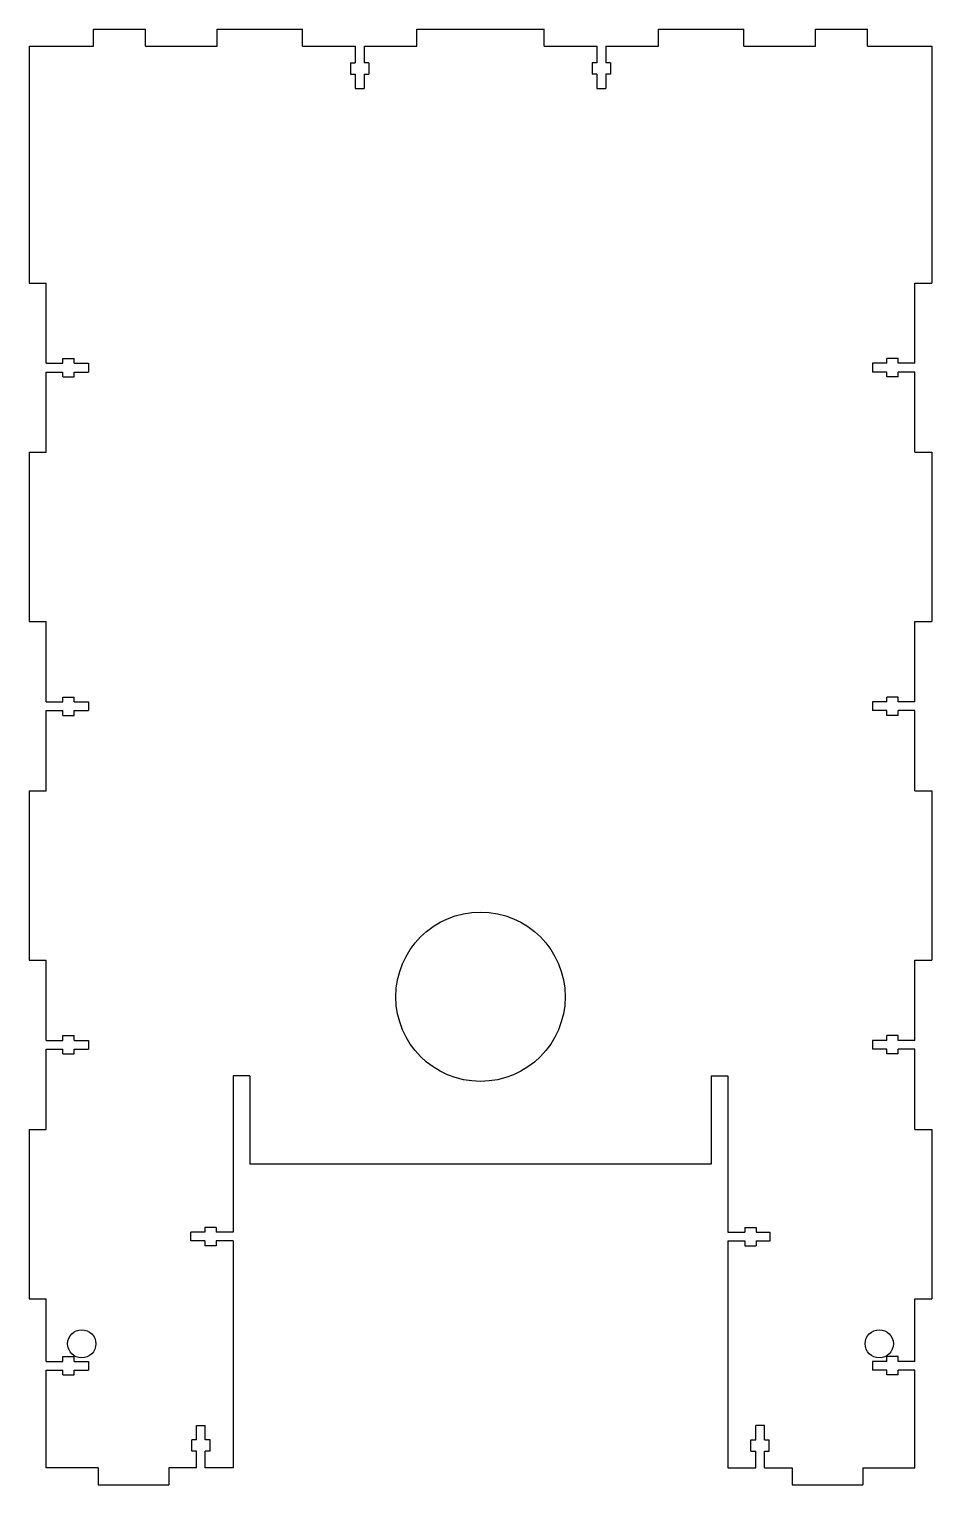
# Model space of a CAD drawing. Extents: x -160 to 160, y -510 to 6.
import ezdxf

# ---------------------------------------------------------------- set-up
doc = ezdxf.new("R2010")
doc.units = 0
doc.header["$MEASUREMENT"] = 0
doc.layers.add('VISIBLE', color=7, linetype='CONTINUOUS')

msp = doc.modelspace()

# ---------------------------------------------------------------- linework, layer by layer
at = {"layer": 'VISIBLE'}
for p, q in [((-137.22, 6), (-118.76, 6)), ((-137.22, 0), (-137.22, 6)), ((-118.76, 0), (-118.76, 6)), ((-93.3, 6), (-63.09, 6)), ((-93.3, 0), (-93.3, 6)), ((-63.09, 0), (-63.09, 6)), ((-22.6, 6), (22.6, 6)), ((-22.6, 0), (-22.6, 6)), ((22.6, 0), (22.6, 6)), ((63.09, 6), (93.3, 6)), ((63.09, 0), (63.09, 6)), ((93.3, 0), (93.3, 6)), ((118.76, 6), (137.22, 6)), ((118.76, 0), (118.76, 6)), ((137.22, 0), (137.22, 6)), ((-160, 0), (-137.22, 0)), ((-160, 0), (-160, -84)), ((-118.76, 0), (-93.3, 0)), ((-63.09, 0), (-44.39, 0)), ((-44.39, 0), (-44.39, -6)), ((-41.29, 0), (-22.6, 0)), ((-41.29, 0), (-41.29, -6)), ((22.6, 0), (41.29, 0)), ((41.29, 0), (41.29, -6)), ((44.39, 0), (63.09, 0)), ((44.39, 0), (44.39, -6)), ((93.3, 0), (118.76, 0)), ((137.22, 0), (160, 0)), ((160, 0), (160, -84)), ((-46.09, -6), (-46.09, -10)), ((-46.09, -6), (-44.39, -6)), ((-46.09, -10), (-44.39, -10)), ((-44.39, -10), (-44.39, -15)), ((-39.59, -6), (-41.29, -6)), ((-41.29, -10), (-39.59, -10)), ((-41.29, -10), (-41.29, -15)), ((-39.59, -6), (-39.59, -10)), ((39.59, -6), (39.59, -10)), ((41.29, -6), (39.59, -6)), ((41.29, -10), (39.59, -10)), ((41.29, -10), (41.29, -15)), ((46.09, -6), (44.39, -6)), ((46.09, -10), (44.39, -10)), ((44.39, -10), (44.39, -15)), ((46.09, -6), (46.09, -10)), ((-44.39, -15), (-41.29, -15)), ((41.29, -15), (44.39, -15)), ((-160, -84), (-154, -84)), ((-154, -112.45), (-154, -84)), ((154, -112.45), (154, -84)), ((154, -84), (160, -84)), ((-154, -112.45), (-148, -112.45)), ((-148, -112.45), (-148, -110.75)), ((-148, -110.75), (-144, -110.75)), ((-144, -112.45), (-144, -110.75)), ((-144, -112.45), (-139, -112.45)), ((-139, -112.45), (-139, -115.55)), ((139, -112.45), (139, -115.55)), ((144, -112.45), (139, -112.45)), ((144, -112.45), (144, -110.75)), ((148, -110.75), (144, -110.75)), ((148, -112.45), (148, -110.75)), ((154, -112.45), (148, -112.45)), ((-154, -115.55), (-148, -115.55)), ((-154, -144), (-154, -115.55)), ((-148, -117.25), (-148, -115.55)), ((-148, -117.25), (-144, -117.25)), ((-144, -115.55), (-139, -115.55)), ((-144, -117.25), (-144, -115.55)), ((144, -115.55), (139, -115.55)), ((144, -117.25), (144, -115.55)), ((148, -117.25), (144, -117.25)), ((154, -115.55), (148, -115.55)), ((148, -117.25), (148, -115.55)), ((154, -144), (154, -115.55)), ((-160, -144), (-154, -144)), ((-160, -144), (-160, -204)), ((154, -144), (160, -144)), ((160, -144), (160, -204)), ((-160, -204), (-154, -204)), ((-154, -232.45), (-154, -204)), ((154, -232.45), (154, -204)), ((154, -204), (160, -204)), ((-148, -232.45), (-148, -230.75)), ((-148, -230.75), (-144, -230.75)), ((-144, -232.45), (-144, -230.75)), ((144, -232.45), (144, -230.75)), ((148, -230.75), (144, -230.75)), ((148, -232.45), (148, -230.75)), ((-154, -232.45), (-148, -232.45)), ((-154, -235.55), (-148, -235.55)), ((-154, -264), (-154, -235.55)), ((-148, -237.25), (-148, -235.55)), ((-148, -237.25), (-144, -237.25)), ((-144, -232.45), (-139, -232.45)), ((-144, -235.55), (-139, -235.55)), ((-144, -237.25), (-144, -235.55)), ((-139, -232.45), (-139, -235.55)), ((139, -232.45), (139, -235.55)), ((144, -232.45), (139, -232.45)), ((144, -235.55), (139, -235.55)), ((144, -237.25), (144, -235.55)), ((148, -237.25), (144, -237.25)), ((154, -232.45), (148, -232.45)), ((154, -235.55), (148, -235.55)), ((148, -237.25), (148, -235.55)), ((154, -264), (154, -235.55)), ((-160, -264), (-154, -264)), ((-160, -264), (-160, -324)), ((154, -264), (160, -264)), ((160, -264), (160, -324)), ((-160, -324), (-154, -324)), ((-154, -352.45), (-154, -324)), ((154, -352.45), (154, -324)), ((154, -324), (160, -324)), ((-148, -352.45), (-148, -350.75)), ((-148, -350.75), (-144, -350.75)), ((-144, -352.45), (-144, -350.75)), ((144, -352.45), (144, -350.75)), ((148, -350.75), (144, -350.75)), ((148, -352.45), (148, -350.75)), ((-154, -352.45), (-148, -352.45)), ((-154, -355.55), (-148, -355.55)), ((-154, -384), (-154, -355.55)), ((-148, -357.25), (-148, -355.55)), ((-144, -352.45), (-139, -352.45)), ((-144, -355.55), (-139, -355.55)), ((-144, -357.25), (-144, -355.55)), ((-139, -352.45), (-139, -355.55)), ((139, -352.45), (139, -355.55)), ((144, -352.45), (139, -352.45)), ((144, -355.55), (139, -355.55)), ((144, -357.25), (144, -355.55)), ((154, -352.45), (148, -352.45)), ((154, -355.55), (148, -355.55)), ((148, -357.25), (148, -355.55)), ((154, -384), (154, -355.55)), ((-148, -357.25), (-144, -357.25)), ((148, -357.25), (144, -357.25)), ((-87.72, -365), (-87.72, -420.45)), ((-81.72, -365), (-87.72, -365)), ((-81.72, -365), (-81.72, -396.37)), ((81.72, -365), (81.72, -396.37)), ((81.72, -365), (87.72, -365)), ((87.72, -365), (87.72, -420.45)), ((-160, -384), (-154, -384)), ((-160, -384), (-160, -444)), ((154, -384), (160, -384)), ((160, -384), (160, -444)), ((81.72, -396.37), (-81.72, -396.37)), ((-102.72, -423.55), (-102.72, -420.45)), ((-97.72, -420.45), (-102.72, -420.45)), ((-97.72, -418.75), (-97.72, -420.45)), ((-93.72, -418.75), (-97.72, -418.75)), ((-93.72, -418.75), (-93.72, -420.45)), ((-87.72, -420.45), (-93.72, -420.45)), ((87.72, -420.45), (93.72, -420.45)), ((93.72, -418.75), (93.72, -420.45)), ((93.72, -418.75), (97.72, -418.75)), ((97.72, -418.75), (97.72, -420.45)), ((97.72, -420.45), (102.72, -420.45)), ((102.72, -423.55), (102.72, -420.45)), ((-97.72, -423.55), (-102.72, -423.55)), ((-97.72, -423.55), (-97.72, -425.25)), ((-93.72, -425.25), (-97.72, -425.25)), ((-87.72, -423.55), (-93.72, -423.55)), ((-93.72, -423.55), (-93.72, -425.25)), ((-87.72, -423.55), (-87.72, -504)), ((87.72, -423.55), (93.72, -423.55)), ((87.72, -423.55), (87.72, -504)), ((93.72, -423.55), (93.72, -425.25)), ((93.72, -425.25), (97.72, -425.25)), ((97.72, -423.55), (102.72, -423.55)), ((97.72, -423.55), (97.72, -425.25)), ((-160, -444), (-154, -444)), ((-154, -466.23), (-154, -444)), ((154, -466.23), (154, -444)), ((154, -444), (160, -444)), ((-154, -466.23), (-148, -466.23)), ((-154, -469.33), (-148, -469.33)), ((-154, -504), (-154, -469.33)), ((-148, -466.23), (-148, -464.53)), ((-148, -464.53), (-144, -464.53)), ((-148, -471.03), (-148, -469.33)), ((-144, -466.23), (-144, -464.53)), ((-144, -466.23), (-139, -466.23)), ((-144, -469.33), (-139, -469.33)), ((-144, -471.03), (-144, -469.33)), ((-139, -466.23), (-139, -469.33)), ((139, -466.23), (139, -469.33)), ((144, -466.23), (139, -466.23)), ((144, -469.33), (139, -469.33)), ((144, -466.23), (144, -464.53)), ((148, -464.53), (144, -464.53)), ((144, -471.03), (144, -469.33)), ((148, -466.23), (148, -464.53)), ((154, -466.23), (148, -466.23)), ((154, -469.33), (148, -469.33)), ((148, -471.03), (148, -469.33)), ((154, -504), (154, -469.33)), ((-148, -471.03), (-144, -471.03)), ((148, -471.03), (144, -471.03)), ((-100.67, -494), (-100.67, -489)), ((-100.67, -489), (-97.57, -489)), ((-97.57, -494), (-97.57, -489)), ((97.57, -494), (97.57, -489)), ((100.67, -489), (97.57, -489)), ((100.67, -494), (100.67, -489)), ((-102.37, -498), (-102.37, -494)), ((-100.67, -494), (-102.37, -494)), ((-95.87, -494), (-97.57, -494)), ((-95.87, -498), (-95.87, -494)), ((95.87, -498), (95.87, -494)), ((95.87, -494), (97.57, -494)), ((100.67, -494), (102.37, -494)), ((102.37, -498), (102.37, -494)), ((-100.67, -498), (-102.37, -498)), ((-100.67, -504), (-100.67, -498)), ((-95.87, -498), (-97.57, -498)), ((-97.57, -504), (-97.57, -498)), ((95.87, -498), (97.57, -498)), ((97.57, -504), (97.57, -498)), ((100.67, -498), (102.37, -498)), ((100.67, -504), (100.67, -498)), ((-135.51, -504), (-154, -504)), ((-135.51, -504), (-135.51, -510)), ((-110.51, -504), (-110.51, -510)), ((-100.67, -504), (-110.51, -504)), ((-87.72, -504), (-97.57, -504)), ((87.72, -504), (97.57, -504)), ((100.67, -504), (110.51, -504)), ((110.51, -504), (110.51, -510)), ((135.51, -504), (135.51, -510)), ((135.51, -504), (154, -504)), ((-135.51, -510), (-110.51, -510)), ((110.51, -510), (135.51, -510))]:
    msp.add_line(p, q, dxfattribs=at)
for centre, radius in [((0, -336.98), 30), ((-141.36, -460), 5), ((141.36, -460), 5)]:
    msp.add_circle(centre, radius, dxfattribs=at)

doc.saveas('drawing.dxf')
